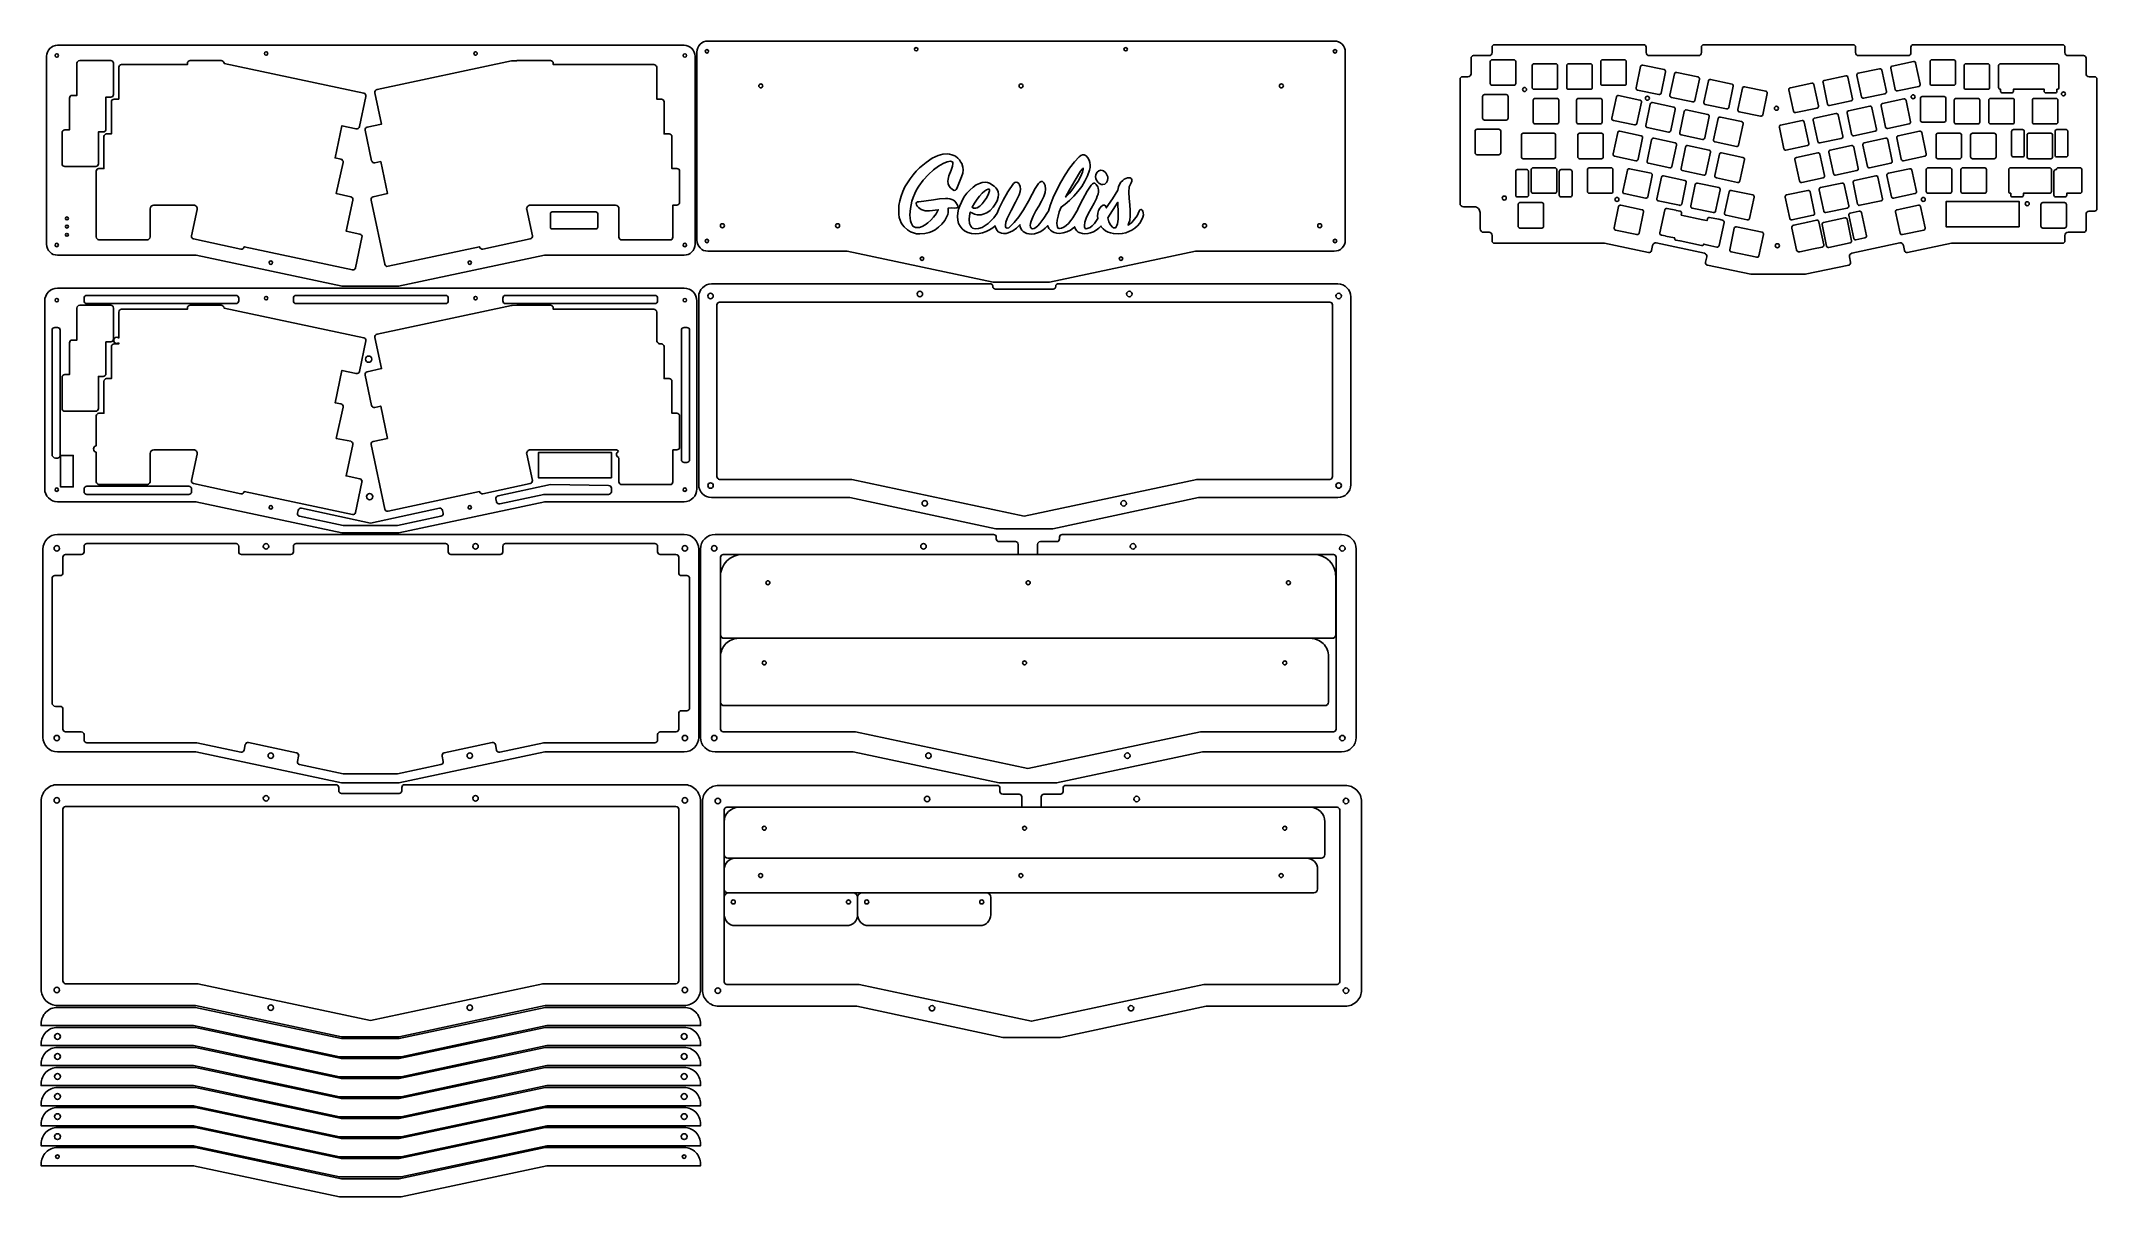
# Model space of a CAD drawing. Extents: x 63 to 1192, y 380 to 1014.
import ezdxf

# ---------------------------------------------------------------- set-up
doc = ezdxf.new("R2010")
doc.units = 0
doc.header["$MEASUREMENT"] = 0
doc.layers.get('0').update_dxf_attribs({"linetype": 'CONTINUOUS'})
doc.layers.add('LAYER_1', color=7, linetype='CONTINUOUS')

msp = doc.modelspace()

# ---------------------------------------------------------------- linework, layer by layer
at = {"color": 1, "linetype": 'Continuous'}
for p, q in [((438.1, 544.2), (438.1, 534.7)), ((440.6, 546.7), (508.9, 546.7)), ((511.4, 544.2), (511.4, 534.7)), ((511.4, 534.7), (511.4, 544.2)), ((513.9, 546.7), (582.1, 546.7)), ((584.6, 534.7), (584.6, 544.2)), ((444.1, 528.7), (505.4, 528.7)), ((517.4, 528.7), (578.6, 528.7))]:
    msp.add_line(p, q, dxfattribs=at)
for points in [[(71.8, 1012.2, 0.414214), (65.8, 1006.2), (65.8, 1001.7), (65.8, 907.4), (65.8, 902.9, 0.414214), (71.8, 896.9), (76.3, 896.9), (148, 896.9), (228.2, 879.8), (243.7, 879.8), (259.2, 879.8), (339.4, 896.9), (411.6, 896.9), (416.1, 896.9, 0.414214), (422.1, 902.9), (422.1, 907.4), (422.1, 1006.2, 0.414214), (416.1, 1012.2), (249, 1012.2), (238.3, 1012.2), (76.3, 1012.2)], [(773.3, 1014.5, -0.414214), (779.3, 1008.5), (779.3, 1004), (779.3, 909.6), (779.3, 905.1, -0.414214), (773.3, 899.1), (768.8, 899.1), (697.1, 899.1), (616.9, 882.1), (601.4, 882.1), (585.9, 882.1), (505.7, 899.1), (433.6, 899.1), (429.1, 899.1, -0.414214), (423.1, 905.1), (423.1, 909.6), (423.1, 1008.5, -0.414214), (429.1, 1014.5), (596.1, 1014.5), (606.8, 1014.5), (768.8, 1014.5)], [(1061.4, 1006.5, -0.414214), (1059.7, 1008.2), (1059.7, 1011.2, 0.414214), (1058.4, 1012.5), (976.3, 1012.5, 0.414214), (975, 1011.2), (975, 1008.2, -0.414214), (973.3, 1006.5), (946.3, 1006.5, -0.414214), (944.6, 1008.2), (944.6, 1011.2, 0.414214), (943.3, 1012.5), (861.3, 1012.5, 0.414214), (860, 1011.2), (860, 1008.2, -0.414214), (858.3, 1006.5), (849.7, 1006.5, 0.414214), (848.4, 1005.2), (848.4, 996.6, -0.414214), (846.7, 994.9), (843.7, 994.9, 0.414214), (842.4, 993.6), (842.4, 925.3, 0.414214), (844.2, 923.5), (850.2, 923.5, -0.414214), (853.4, 920.3), (853.4, 911.3, 0.414214), (855.2, 909.5), (858.3, 909.5, -0.414214), (860, 907.8), (860, 904.8, 0.414214), (861.3, 903.5), (921.8, 903.5), (946, 898.4, 0.414214), (947.6, 899.4), (948.2, 902.3, -0.414214), (950.2, 903.6), (976.6, 898, -0.414214), (977.9, 896), (977.3, 893, 0.414214), (978.3, 891.5), (1002.2, 886.4), (1032, 886.4), (1055.9, 891.5, 0.414214), (1056.9, 893), (1056.3, 896, -0.414214), (1057.6, 898), (1084, 903.6, -0.414214), (1086, 902.3), (1086.6, 899.4, 0.414214), (1088.2, 898.4), (1112.4, 903.5), (1173.4, 903.5, 0.414214), (1174.7, 904.8), (1174.7, 907.8, -0.414214), (1176.4, 909.5), (1185, 909.5, 0.414214), (1186.3, 910.8), (1186.3, 919.4, -0.414214), (1188, 921.1), (1191, 921.1, 0.414214), (1192.3, 922.4), (1192.3, 993.6, 0.414214), (1191, 994.9), (1188, 994.9, -0.414214), (1186.3, 996.6), (1186.3, 1005.2, 0.414214), (1185, 1006.5), (1176.4, 1006.5, -0.414214), (1174.7, 1008.2), (1174.7, 1011.2, 0.414214), (1173.4, 1012.5), (1091.4, 1012.5, 0.414214), (1090.1, 1011.2), (1090.1, 1008.2, -0.414214), (1088.4, 1006.5)], [(98.4, 966.1), (98.4, 983.7), (101.1, 983.7, 0.414214), (102.6, 985.2), (102.6, 1002.3, 0.414214), (101.1, 1003.8), (84, 1003.8, 0.414214), (82.5, 1002.3), (82.5, 984.7), (79.9, 984.7, 0.414214), (78.4, 983.2), (78.4, 965.7), (75.8, 965.7, 0.414214), (74.3, 964.2), (74.3, 947.1, 0.414214), (75.8, 945.6), (92.8, 945.6, 0.414214), (94.3, 947.1), (94.3, 964.6), (96.9, 964.6, 0.414214)], [(240.1, 985.9), (163.3, 1002.2), (163.3, 1002.3, 0.414214), (161.8, 1003.8), (144.7, 1003.8, 0.414214), (143.2, 1002.3), (143.2, 1001.6), (107, 1001.6, 0.414214), (105.5, 1000.1), (105.5, 982.6), (102.9, 982.6, 0.414214), (101.4, 981.1), (101.4, 963.5), (98.8, 963.5, 0.414214), (97.3, 962), (97.3, 944.5), (94.6, 944.5, 0.414214), (93.1, 943), (93.1, 906.9, 0.414214), (94.6, 905.4), (121.2, 905.4, 0.414214), (122.7, 906.9), (122.7, 922.4, -0.414214), (124.7, 924.4), (146.6, 924.4, -0.476976), (148.5, 922), (145.5, 907.6, 0.414214), (146.6, 905.8), (172.6, 900.3, 0.414214), (174.4, 901.5), (174.4, 901.5), (233.8, 888.8, 0.414214), (235.6, 890), (239.1, 906.7, 0.414214), (238, 908.5), (230.4, 910.1), (234, 927.2, 0.414214), (232.9, 929), (225, 930.7), (228.7, 947.9, 0.414214), (227.5, 949.6), (224.3, 950.3), (228.1, 968), (235.9, 966.3, 0.414214), (237.7, 967.5), (241.2, 984.1, 0.414214)], [(331.5, 905.8, 0.414214), (332.7, 907.6), (329.6, 922, -0.476976), (331.6, 924.4), (378.3, 924.4, -0.414214), (380.3, 922.4), (380.3, 906.8, 0.414214), (381.8, 905.3), (408.4, 905.3, 0.414214), (409.9, 906.8), (409.9, 924.4), (412.1, 924.4, 0.414214), (413.6, 925.9), (413.6, 943, 0.414214), (412.1, 944.5), (409.4, 944.5), (409.4, 962, 0.414214), (407.9, 963.5), (405.1, 963.5), (405.1, 981.1, 0.414214), (403.6, 982.6), (401, 982.6), (401, 1000.1, 0.414214), (399.5, 1001.6), (344.2, 1001.6), (344.2, 1002.3, 0.414214), (342.7, 1003.8), (324.2, 1003.8, 0.010008), (324.2, 1003.7), (321.6, 1003.6, 0.042377), (321.3, 1003.6), (247.4, 987.9, 0.414214), (246.2, 986.1), (249.9, 968.9), (242, 967.3, 0.414214), (240.9, 965.5), (244.4, 948.8, 0.414214), (246.2, 947.7), (249.4, 948.3), (253.1, 930.7), (245.3, 929, 0.414214), (244.1, 927.2), (251.6, 891.9, 0.414214), (253.4, 890.8), (303.7, 901.5, 0.413431), (305.5, 900.3)], [(872, 1004.2), (860, 1004.2, 0.414214), (859, 1003.2), (859, 991.2, 0.414214), (860, 990.2), (872, 990.2, 0.414214), (873, 991.2), (873, 1003.2, 0.414214)], [(895, 1002), (883, 1002, 0.414214), (882, 1001), (882, 989, 0.414214), (883, 988), (895, 988, 0.414214), (896, 989), (896, 1001, 0.414214)], [(914, 1002), (902, 1002, 0.414214), (901, 1001), (901, 989, 0.414214), (902, 988), (914, 988, 0.414214), (915, 989), (915, 1001, 0.414214)], [(932.7, 1004.2), (920.7, 1004.2, 0.414214), (919.7, 1003.2), (919.7, 991.2, 0.414214), (920.7, 990.2), (932.7, 990.2, 0.414214), (933.7, 991.2), (933.7, 1003.2, 0.414214)], [(954.5, 998.8), (942.8, 1001.3, 0.414214), (941.6, 1000.5), (939.1, 988.8, 0.414214), (939.8, 987.6), (951.6, 985.1, 0.414214), (952.8, 985.9), (955.3, 997.6, 0.414214)], [(973.1, 994.8), (961.4, 997.3, 0.414214), (960.2, 996.6), (957.7, 984.8, 0.414214), (958.5, 983.6), (970.2, 981.1, 0.414214), (971.4, 981.9), (973.9, 993.6, 0.414214)], [(1054.3, 995.4), (1042.5, 992.9, 0.414214), (1041.8, 991.7), (1044.3, 979.9, 0.414214), (1045.4, 979.2), (1057.2, 981.7, 0.414214), (1058, 982.8), (1055.5, 994.6, 0.414214)], [(1072.9, 999.3), (1061.2, 996.8, 0.414214), (1060.4, 995.6), (1062.9, 983.9, 0.414214), (1064.1, 983.1), (1075.8, 985.6, 0.414214), (1076.6, 986.8), (1074.1, 998.5, 0.414214)], [(1091.5, 1003.3), (1079.8, 1000.8, 0.414214), (1079, 999.6), (1081.5, 987.9, 0.414214), (1082.7, 987.1), (1094.4, 989.6, 0.414214), (1095.2, 990.8), (1092.7, 1002.5, 0.414214)], [(1113.6, 1004.2), (1101.6, 1004.2, 0.414214), (1100.6, 1003.2), (1100.6, 991.2, 0.414214), (1101.6, 990.2), (1113.6, 990.2, 0.414214), (1114.6, 991.2), (1114.6, 1003.2, 0.414214)], [(1132.3, 1002), (1120.3, 1002, 0.414214), (1119.3, 1001), (1119.3, 989, 0.414214), (1120.3, 988), (1132.3, 988, 0.414214), (1133.3, 989), (1133.3, 1001, 0.414214)], [(1140.4, 986), (1145.4, 986, 0.414214), (1146.4, 987), (1146.4, 988), (1163.3, 988), (1163.3, 987, 0.414214), (1164.3, 986), (1169.3, 986, 0.414214), (1170.3, 987), (1170.3, 988), (1170.4, 988, 0.414214), (1171.4, 989), (1171.4, 1001, 0.414214), (1170.4, 1002), (1139.3, 1002, 0.414214), (1138.3, 1001), (1138.3, 989, 0.414214), (1139.3, 988), (1139.4, 988), (1139.4, 987, 0.414214)], [(867.8, 985.1), (855.8, 985.1, 0.414214), (854.8, 984.1), (854.8, 972.1, 0.414214), (855.8, 971.1), (867.8, 971.1, 0.414214), (868.8, 972.1), (868.8, 984.1, 0.414214)], [(895.6, 983), (883.6, 983, 0.414214), (882.6, 982), (882.6, 970, 0.414214), (883.6, 969), (895.6, 969, 0.414214), (896.6, 970), (896.6, 982, 0.414214)], [(919.4, 983), (907.4, 983, 0.414214), (906.4, 982), (906.4, 970, 0.414214), (907.4, 969), (919.4, 969, 0.414214), (920.4, 970), (920.4, 982, 0.414214)], [(941.2, 982.1), (929.5, 984.6, 0.414214), (928.3, 983.9), (925.8, 972.1, 0.414214), (926.6, 970.9), (938.3, 968.5, 0.414214), (939.5, 969.2), (942, 981, 0.414214)], [(991.8, 990.9), (980, 993.4, 0.414214), (978.8, 992.6), (976.3, 980.9, 0.414214), (977.1, 979.7), (988.8, 977.2, 0.414214), (990, 978), (992.5, 989.7, 0.414214)], [(1010.4, 986.9), (998.7, 989.4, 0.414214), (997.5, 988.6), (995, 976.9, 0.414214), (995.7, 975.7), (1007.5, 973.2, 0.414214), (1008.7, 974), (1011.2, 985.7, 0.414214)], [(1035.6, 991.4), (1023.9, 988.9, 0.414214), (1023.1, 987.7), (1025.6, 976, 0.414214), (1026.8, 975.2), (1038.5, 977.7, 0.414214), (1039.3, 978.9), (1036.8, 990.6, 0.414214)], [(1086.2, 982.7), (1074.4, 980.2, 0.414214), (1073.7, 979), (1076.2, 967.2, 0.414214), (1077.4, 966.5), (1089.1, 969, 0.414214), (1089.9, 970.2), (1087.4, 981.9, 0.414214)], [(1108.3, 984), (1096.3, 984, 0.414214), (1095.3, 983), (1095.3, 971, 0.414214), (1096.3, 970), (1108.3, 970, 0.414214), (1109.3, 971), (1109.3, 983, 0.414214)], [(1126.9, 983), (1114.9, 983, 0.414214), (1113.9, 982), (1113.9, 970, 0.414214), (1114.9, 969), (1126.9, 969, 0.414214), (1127.9, 970), (1127.9, 982, 0.414214)], [(1145.9, 983), (1133.9, 983, 0.414214), (1132.9, 982), (1132.9, 970, 0.414214), (1133.9, 969), (1145.9, 969, 0.414214), (1146.9, 970), (1146.9, 982, 0.414214)], [(1169.8, 983), (1157.8, 983, 0.414214), (1156.8, 982), (1156.8, 970, 0.414214), (1157.8, 969), (1169.8, 969, 0.414214), (1170.8, 970), (1170.8, 982, 0.414214)], [(959.8, 978.2), (948.1, 980.7, 0.414214), (946.9, 979.9), (944.4, 968.2, 0.414214), (945.2, 967), (956.9, 964.5, 0.414214), (958.1, 965.3), (960.6, 977, 0.414214)], [(978.5, 974.2), (966.7, 976.7, 0.414214), (965.6, 975.9), (963.1, 964.2, 0.414214), (963.8, 963), (975.6, 960.5, 0.414214), (976.8, 961.3), (979.2, 973, 0.414214)], [(997.1, 970.3), (985.4, 972.8, 0.414214), (984.2, 972), (981.7, 960.3, 0.414214), (982.5, 959.1), (994.2, 956.6, 0.414214), (995.4, 957.3), (997.9, 969.1, 0.414214)], [(1048.9, 974.7), (1037.2, 972.2, 0.414214), (1036.4, 971.1), (1038.9, 959.3, 0.414214), (1040.1, 958.6), (1051.8, 961, 0.414214), (1052.6, 962.2), (1050.1, 974, 0.414214)], [(1067.5, 978.7), (1055.8, 976.2, 0.414214), (1055, 975), (1057.5, 963.3, 0.414214), (1058.7, 962.5), (1070.5, 965, 0.414214), (1071.2, 966.2), (1068.7, 977.9, 0.414214)], [(863.7, 966.1), (851.7, 966.1, 0.414214), (850.7, 965.1), (850.7, 953.1, 0.414214), (851.7, 952.1), (863.7, 952.1, 0.414214), (864.7, 953.1), (864.7, 965.1, 0.414214)], [(920.1, 963.9), (908.1, 963.9, 0.414214), (907.1, 962.9), (907.1, 950.9, 0.414214), (908.1, 949.9), (920.1, 949.9, 0.414214), (921.1, 950.9), (921.1, 962.9, 0.414214)], [(941.9, 962.5), (930.2, 965, 0.414214), (929, 964.2), (926.5, 952.5, 0.414214), (927.3, 951.3), (939, 948.8, 0.414214), (940.2, 949.6), (942.7, 961.3, 0.414214)], [(960.5, 958.6), (948.8, 961.1, 0.414214), (947.6, 960.3), (945.1, 948.5, 0.414214), (945.9, 947.4), (957.6, 944.9, 0.414214), (958.8, 945.6), (961.3, 957.4, 0.414214)], [(1030.3, 970.8), (1018.5, 968.3, 0.414214), (1017.8, 967.1), (1020.3, 955.4, 0.414214), (1021.4, 954.6), (1033.2, 957.1, 0.414214), (1034, 958.3), (1031.5, 970, 0.414214)], [(1076.2, 961.1), (1064.4, 958.6, 0.414214), (1063.7, 957.4), (1066.2, 945.6, 0.414214), (1067.3, 944.9), (1079.1, 947.4, 0.414214), (1079.8, 948.5), (1077.4, 960.3, 0.414214)], [(1094.8, 965), (1083.1, 962.5, 0.414214), (1082.3, 961.3), (1084.8, 949.6, 0.414214), (1086, 948.8), (1097.7, 951.3, 0.414214), (1098.5, 952.5), (1096, 964.2, 0.414214)], [(1116.9, 963.9), (1104.9, 963.9, 0.414214), (1103.9, 962.9), (1103.9, 950.9, 0.414214), (1104.9, 949.9), (1116.9, 949.9, 0.414214), (1117.9, 950.9), (1117.9, 962.9, 0.414214)], [(1135.9, 963.9), (1123.9, 963.9, 0.414214), (1122.9, 962.9), (1122.9, 950.9, 0.414214), (1123.9, 949.9), (1135.9, 949.9, 0.414214), (1136.9, 950.9), (1136.9, 962.9, 0.414214)], [(1151.4, 965.9), (1146.4, 965.9, 0.414214), (1145.4, 964.9), (1145.4, 951.9, 0.414214), (1146.4, 950.9), (1151.4, 950.9, 0.414214), (1152.4, 951.9), (1152.4, 964.9, 0.414214)], [(1166.9, 963.9), (1154.9, 963.9, 0.414214), (1153.9, 962.9), (1153.9, 950.9, 0.414214), (1154.9, 949.9), (1166.9, 949.9, 0.414214), (1167.9, 950.9), (1167.9, 962.9, 0.414214)], [(1175.3, 965.9), (1170.3, 965.9, 0.414214), (1169.3, 964.9), (1169.3, 951.9, 0.414214), (1170.3, 950.9), (1175.3, 950.9, 0.414214), (1176.3, 951.9), (1176.3, 964.9, 0.414214)], [(979.2, 954.6), (967.4, 957.1, 0.414214), (966.3, 956.3), (963.8, 944.6, 0.414214), (964.5, 943.4), (976.3, 940.9, 0.414214), (977.5, 941.7), (979.9, 953.4, 0.414214)], [(997.8, 950.6), (986.1, 953.1, 0.414214), (984.9, 952.4), (982.4, 940.6, 0.414214), (983.2, 939.4), (994.9, 936.9, 0.414214), (996.1, 937.7), (998.6, 949.4, 0.414214)], [(1038.9, 953.1), (1027.2, 950.6, 0.414214), (1026.4, 949.4), (1028.9, 937.7, 0.414214), (1030.1, 936.9), (1041.8, 939.4, 0.414214), (1042.6, 940.6), (1040.1, 952.4, 0.414214)], [(1057.5, 957.1), (1045.8, 954.6, 0.414214), (1045, 953.4), (1047.5, 941.7, 0.414214), (1048.7, 940.9), (1060.4, 943.4, 0.414214), (1061.2, 944.6), (1058.7, 956.3, 0.414214)], [(874, 928.9), (879, 928.9, 0.414214), (880, 929.9), (880, 942.9, 0.414214), (879, 943.9), (874, 943.9, 0.414214), (873, 942.9), (873, 929.9, 0.414214)], [(894.5, 944.9), (882.5, 944.9, 0.414214), (881.5, 943.9), (881.5, 931.9, 0.414214), (882.5, 930.9), (894.5, 930.9, 0.414214), (895.5, 931.9), (895.5, 943.9, 0.414214)], [(897.9, 928.9), (902.9, 928.9, 0.414214), (903.9, 929.9), (903.9, 942.9, 0.414214), (902.9, 943.9), (897.9, 943.9, 0.414214), (896.9, 942.9), (896.9, 929.9, 0.414214)], [(925.4, 944.9), (913.4, 944.9, 0.414214), (912.4, 943.9), (912.4, 931.9, 0.414214), (913.4, 930.9), (925.4, 930.9, 0.414214), (926.4, 931.9), (926.4, 943.9, 0.414214)], [(947.3, 941.9), (935.5, 944.4, 0.414214), (934.3, 943.6), (931.8, 931.9, 0.414214), (932.6, 930.7), (944.3, 928.2, 0.414214), (945.5, 929), (948, 940.7, 0.414214)], [(965.9, 937.9), (954.2, 940.4, 0.414214), (953, 939.7), (950.5, 927.9, 0.414214), (951.2, 926.7), (963, 924.3, 0.414214), (964.2, 925), (966.7, 936.8, 0.414214)], [(1070.8, 940.4), (1059.1, 937.9, 0.414214), (1058.3, 936.8), (1060.8, 925, 0.414214), (1062, 924.3), (1073.7, 926.7, 0.414214), (1074.5, 927.9), (1072, 939.7, 0.414214)], [(1089.4, 944.4), (1077.7, 941.9, 0.414214), (1076.9, 940.7), (1079.4, 929, 0.414214), (1080.6, 928.2), (1092.3, 930.7, 0.414214), (1093.1, 931.9), (1090.6, 943.6, 0.414214)], [(1111.5, 944.9), (1099.5, 944.9, 0.414214), (1098.5, 943.9), (1098.5, 931.9, 0.414214), (1099.5, 930.9), (1111.5, 930.9, 0.414214), (1112.5, 931.9), (1112.5, 943.9, 0.414214)], [(1130.6, 944.9), (1118.6, 944.9, 0.414214), (1117.6, 943.9), (1117.6, 931.9, 0.414214), (1118.6, 930.9), (1130.6, 930.9, 0.414214), (1131.6, 931.9), (1131.6, 943.9, 0.414214)], [(1143.8, 943.9), (1143.8, 931.9, 0.414214), (1144.8, 930.9), (1144.9, 930.9), (1144.9, 929.9, 0.414214), (1145.9, 928.9), (1150.9, 928.9, 0.414214), (1151.9, 929.9), (1151.9, 930.9), (1166.3, 930.9, 0.414214), (1167.3, 931.9), (1167.3, 943.9, 0.414214), (1166.3, 944.9), (1144.8, 944.9, 0.414214)], [(1169.7, 943.9, 0.414214), (1168.7, 942.9), (1168.7, 929.9, 0.414214), (1169.7, 928.9), (1174.7, 928.9, 0.414214), (1175.7, 929.9), (1175.7, 930.9), (1183, 930.9, 0.414214), (1184, 931.9), (1184, 943.9, 0.414214), (1183, 944.9), (1171, 944.9, 0.414214), (1170, 943.9)], [(984.5, 934), (972.8, 936.5, 0.414214), (971.6, 935.7), (969.1, 924, 0.414214), (969.9, 922.8), (981.6, 920.3, 0.414214), (982.8, 921.1), (985.3, 932.8, 0.414214)], [(1003.2, 930), (991.4, 932.5, 0.414214), (990.2, 931.7), (987.7, 920, 0.414214), (988.5, 918.8), (1000.2, 916.3, 0.414214), (1001.4, 917.1), (1003.9, 928.8, 0.414214)], [(1033.5, 932.5), (1021.8, 930, 0.414214), (1021, 928.8), (1023.5, 917.1, 0.414214), (1024.7, 916.3), (1036.4, 918.8, 0.414214), (1037.2, 920), (1034.7, 931.7, 0.414214)], [(1052.2, 936.5), (1040.4, 934, 0.414214), (1039.7, 932.8), (1042.2, 921.1, 0.414214), (1043.3, 920.3), (1055.1, 922.8, 0.414214), (1055.9, 924), (1053.4, 935.7, 0.414214)], [(887.3, 925.8), (875.3, 925.8, 0.414214), (874.3, 924.8), (874.3, 912.8, 0.414214), (875.3, 911.8), (887.3, 911.8, 0.414214), (888.3, 912.8), (888.3, 924.8, 0.414214)], [(942.4, 921.9), (930.7, 924.4, 0.414214), (929.5, 923.6), (927, 911.9, 0.414214), (927.8, 910.7), (939.5, 908.2, 0.414214), (940.7, 909), (943.2, 920.7, 0.414214)], [(955.3, 907.4), (960.2, 906.4, 0.023636), (960.3, 906.4, 0.41417), (961, 905.2), (963.2, 904.7, 0.024024), (963.3, 904.7), (975.1, 902.2, 0.414214), (976.3, 903), (976.3, 903, 0.024893), (976.4, 903), (978.5, 902.5, 0.029842), (978.6, 902.5), (983.5, 901.4, 0.414214), (984.7, 902.2), (987.4, 914.9, 0.414214), (986.6, 916.1), (984.5, 916.6, 0.029842), (984.4, 916.6), (979.5, 917.6, 0.414214), (978.3, 916.9), (978.1, 915.9, 0.024893), (978, 915.9), (975.8, 916.4, 0.024024), (975.7, 916.4), (963.9, 918.9, 0.023636), (963.9, 918.9), (964.1, 919.9, 0.414214), (963.3, 921.1), (961.1, 921.5, 0.029842), (961, 921.6), (956.1, 922.6, 0.414214), (954.9, 921.8), (952.2, 909.1, 0.414214), (953, 907.9), (955.2, 907.5, 0.029842)], [(1036.5, 900.4), (1041.4, 901.4, 0.414214), (1042.2, 902.6), (1039.5, 915.3, 0.414214), (1038.3, 916.1), (1033.4, 915.1), (1025.8, 913.4, 0.414214), (1024.7, 911.7), (1027.2, 899.9, 0.414214), (1029, 898.8)], [(1053.8, 917.4), (1042.1, 914.9, 0.414214), (1041.3, 913.7), (1043.8, 901.9, 0.414214), (1045, 901.2), (1056.7, 903.7, 0.414214), (1057.5, 904.8), (1055, 916.6, 0.414214)], [(1061.7, 921.1), (1056.8, 920, 0.414214), (1056, 918.8), (1058.7, 906.1, 0.414214), (1059.9, 905.4), (1064.8, 906.4, 0.414214), (1065.6, 907.6), (1062.9, 920.3, 0.414214)], [(1094.2, 924.4), (1082.5, 921.9, 0.414214), (1081.7, 920.7), (1084.2, 909, 0.414214), (1085.4, 908.2), (1097.2, 910.7, 0.414214), (1097.9, 911.9), (1095.4, 923.6, 0.414214)], [(1174.5, 925.8), (1162.5, 925.8, 0.414214), (1161.5, 924.8), (1161.5, 912.8, 0.414214), (1162.5, 911.8), (1174.5, 911.8, 0.414214), (1175.5, 912.8), (1175.5, 924.8, 0.414214)], [(1008.3, 909.5), (994.2, 912.4, 0.414214), (993, 911.7), (990.6, 899.9, 0.414214), (991.3, 898.8), (1005.4, 895.8, 0.414214), (1006.6, 896.5), (1009.1, 908.3, 0.414214)], [(435.6, 881.1), (584.6, 881.1, -0.414214), (585.6, 880.1), (585.6, 879.8, 0.414214), (587.1, 878.3), (618.8, 878.3, 0.414214), (620.3, 879.8), (620.3, 880.1, -0.414214), (621.3, 881.1), (775.3, 881.1, -0.414214), (782.3, 874.1), (782.3, 775.3), (782.3, 770.8, -0.414214), (775.3, 763.8), (770.8, 763.8), (698.7, 763.8), (618.6, 746.7), (602.9, 746.7), (587.3, 746.7), (507.1, 763.8), (435.6, 763.8), (431.1, 763.8, -0.414214), (424.1, 770.8), (424.1, 775.3), (424.1, 869.6), (424.1, 874.1, -0.414214), (431.1, 881.1)], [(71.8, 878.8, 0.414214), (64.8, 871.8), (64.8, 867.3), (64.8, 773), (64.8, 768.5, 0.414214), (71.8, 761.5), (76.3, 761.5), (147.9, 761.5), (228.1, 744.5), (243.7, 744.5), (259.3, 744.5), (339.5, 761.5), (411.6, 761.5), (416.1, 761.5, 0.414214), (423.1, 768.5), (423.1, 773), (423.1, 871.8, 0.414214), (416.1, 878.8), (249, 878.8), (238.3, 878.8), (76.3, 878.8)], [(171.4, 871.8, -0.414214), (169.9, 870.3), (87.9, 870.3, -0.414214), (86.4, 871.8), (86.4, 873.3, -0.414214), (87.9, 874.8), (169.9, 874.8, -0.414214), (171.4, 873.3)], [(286.5, 871.8, -0.414214), (285, 870.3), (202.9, 870.3, -0.414214), (201.4, 871.8), (201.4, 873.3, -0.414214), (202.9, 874.8), (285, 874.8, -0.414214), (286.5, 873.3)], [(401.5, 873.3, 0.414214), (400, 874.8), (318, 874.8, 0.414214), (316.5, 873.3), (316.5, 871.8, 0.414214), (318, 870.3), (400, 870.3, 0.414214), (401.5, 871.8)], [(608.3, 871.1), (770.8, 871.1, -0.414214), (772.3, 869.6), (772.3, 775.3, -0.414214), (770.8, 773.8), (697.7, 773.8), (602.9, 753.6), (508.2, 773.8), (435.6, 773.8, -0.414214), (434.1, 775.3), (434.1, 869.6, -0.414214), (435.6, 871.1), (597.6, 871.1)], [(98.4, 831.8), (98.4, 849.3), (101.1, 849.3, 0.414214), (102.6, 850.8), (102.6, 867.9, 0.414214), (101.1, 869.4), (84, 869.4, 0.414214), (82.5, 867.9), (82.5, 850.3), (79.9, 850.3, 0.414214), (78.4, 848.8), (78.4, 831.3), (75.8, 831.3, 0.414214), (74.3, 829.8), (74.3, 812.7, 0.414214), (75.8, 811.2), (92.8, 811.2, 0.414214), (94.3, 812.7), (94.3, 830.3), (96.9, 830.3, 0.414214)], [(70.3, 857.2, 0.414214), (68.8, 855.7), (68.8, 787.5, 0.414214), (70.8, 785.5), (71.8, 785.5, 0.414214), (73.3, 787), (73.3, 855.7, 0.414214), (71.8, 857.2)], [(417.6, 783.1, 0.414214), (419.1, 784.6), (419.1, 855.7, 0.414214), (417.6, 857.2), (416.1, 857.2, 0.414214), (414.6, 855.7), (414.6, 784.6, 0.414214), (416.1, 783.1)], [(203.7, 755.3), (204, 756.7, -0.414214), (205.8, 757.9), (243.7, 749.8), (281.6, 757.9, -0.414214), (283.4, 756.7), (283.7, 755.3, -0.414214), (282.5, 753.5), (258.6, 748.4), (228.8, 748.4), (204.8, 753.5, -0.414214)], [(71.8, 743.5, 0.414214), (63.8, 735.5), (63.8, 731), (63.8, 636.6), (63.8, 632.1, 0.414214), (71.8, 624.1), (76.3, 624.1), (147.8, 624.1), (227.9, 607.1), (243.7, 607.1), (259.4, 607.1), (339.6, 624.1), (411.6, 624.1), (416.1, 624.1, 0.414214), (424.1, 632.1), (424.1, 735.5, 0.414214), (416.1, 743.5), (249, 743.5), (238.3, 743.5), (76.3, 743.5)], [(76.3, 635.1), (81.8, 635.1), (84.9, 635.1, -0.414214), (86.4, 633.6), (86.4, 630.6, 0.414214), (87.9, 629.1), (148.3, 629.1), (172.6, 624, 0.414214), (174.3, 625.1), (175, 628.1, -0.414214), (176.7, 629.2), (203.2, 623.6, -0.414214), (204.3, 621.8), (203.7, 618.9, 0.414214), (204.8, 617.1), (228.8, 612), (258.6, 612), (282.5, 617.1, 0.414214), (283.7, 618.9), (283.1, 621.8, -0.414214), (284.2, 623.6), (310.6, 629.2, -0.414214), (312.4, 628.1), (313, 625.1, 0.414214), (314.8, 624), (339, 629.1), (400, 629.1, 0.414214), (401.5, 630.6), (401.5, 633.6, -0.414214), (403, 635.1), (411.6, 635.1, 0.414214), (413.1, 636.6), (413.1, 645.2, -0.414214), (414.6, 646.7), (417.6, 646.7, 0.414214), (419.1, 648.2), (419.1, 719.4, 0.414214), (417.6, 720.9), (414.6, 720.9, -0.414214), (413.1, 722.4), (413.1, 731, 0.414214), (411.6, 732.5), (403, 732.5, -0.414214), (401.5, 734), (401.5, 737, 0.414214), (400, 738.5), (318, 738.5, 0.414214), (316.5, 737), (316.5, 734, -0.414214), (315, 732.5), (288, 732.5, -0.414214), (286.5, 734), (286.5, 737, 0.414214), (285, 738.5), (202.9, 738.5, 0.414214), (201.4, 737), (201.4, 734, -0.414214), (199.9, 732.5), (172.9, 732.5, -0.414214), (171.4, 734), (171.4, 737, 0.414214), (169.9, 738.5), (87.9, 738.5, 0.414214), (86.4, 737), (86.4, 734, -0.414214), (84.9, 732.5), (76.3, 732.5, 0.414214), (74.8, 731), (74.8, 722.4, -0.414214), (73.3, 720.9), (70.3, 720.9, 0.414214), (68.8, 719.4), (68.8, 651.1, 0.414214), (70.8, 649.1), (73.3, 649.1, -0.414214), (74.8, 647.6), (74.8, 646.7), (74.8, 636.6, 0.414214)], [(436.1, 688.5), (436.1, 701.5), (436.1, 720.5, -0.414214), (448.1, 732.5), (762.1, 732.5, -0.414214), (774.1, 720.5), (774.1, 701.5), (774.1, 688.5, -0.414214), (772.1, 686.5), (623.7, 686.5), (438.1, 686.5, -0.414214)], [(436.1, 651.5), (436.1, 659.5), (436.1, 676.5, -0.414214), (446.1, 686.5), (760.1, 686.5, -0.414214), (770.1, 676.5), (770.1, 659.5), (770.1, 651.5, -0.414214), (768.1, 649.5), (621.7, 649.5), (438.1, 649.5, -0.414214)], [(261, 604.6), (261, 602.8, -0.414214), (259.5, 601.3), (227.8, 601.3, -0.414214), (226.3, 602.8), (226.3, 604.6, 0.414214), (224.8, 606.1), (76.3, 606.1), (71.8, 606.1, 0.414214), (62.8, 597.1), (62.8, 592.6), (62.8, 498.3), (62.8, 493.8, 0.414214), (71.8, 484.8), (76.3, 484.8), (147.7, 484.8), (227.8, 467.7), (243.7, 467.7), (259.5, 467.7), (339.7, 484.8), (411.6, 484.8), (416.1, 484.8, 0.414214), (425.1, 493.8), (425.1, 498.3), (425.1, 597.1, 0.414214), (416.1, 606.1), (262.5, 606.1, 0.414214)], [(249, 594.1), (411.6, 594.1, -0.414214), (413.1, 592.6), (413.1, 498.3, -0.414214), (411.6, 496.8), (338.4, 496.8), (243.7, 476.6), (149, 496.8), (76.3, 496.8, -0.414214), (74.8, 498.3), (74.8, 592.6, -0.414214), (76.3, 594.1), (238.3, 594.1)], [(438.1, 567.7), (438.1, 570.7), (438.1, 585.7, -0.414214), (446.1, 593.7), (760.1, 593.7, -0.414214), (768.1, 585.7), (768.1, 570.7), (768.1, 567.7, -0.414214), (766.1, 565.7), (621.7, 565.7), (440.1, 565.7, -0.414214)], [(438.1, 548.7), (438.1, 559.7, -0.414214), (444.1, 565.7), (758.1, 565.7, -0.414214), (764.1, 559.7), (764.1, 548.7, -0.414214), (762.1, 546.7), (440.1, 546.7, -0.414214)]]:
    msp.add_lwpolyline(points, format="xyb", close=True, dxfattribs=at)
for points in [[(889.1, 963.9), (877.1, 963.9, 0.414214), (876.1, 962.9), (876.1, 950.9, 0.414214), (877.1, 949.9), (889.1, 949.9)], [(881.9, 949.9), (893.9, 949.9, 0.414214), (894.9, 950.9), (894.9, 962.9, 0.414214), (893.9, 963.9), (881.9, 963.9)], [(93.1, 788.8), (93.1, 772.5, 0.414214), (94.6, 771), (121.2, 771, 0.414214), (122.7, 772.5), (122.7, 788, -0.414214), (124.7, 790), (146.6, 790, -0.476976), (148.5, 787.6), (145.5, 773.2, 0.414214), (146.6, 771.5), (172.6, 765.9, 0.414214), (174.4, 767.1), (174.4, 767.1), (233.8, 754.5, 0.414214), (235.6, 755.6), (239.1, 772.3, 0.414214), (238, 774.1), (230.4, 775.7), (234, 792.9, 0.414214), (232.9, 794.7), (225, 796.3), (228.7, 813.5, 0.414214), (227.5, 815.3), (224.3, 815.9), (228.1, 833.6), (235.9, 831.9, 0.414214), (237.7, 833.1), (241.2, 849.8, 0.414214), (240.1, 851.5), (163.3, 867.9), (163.3, 867.9, 0.414214), (161.8, 869.4), (144.7, 869.4, 0.414214), (143.2, 867.9), (143.2, 867.2), (107, 867.2, 0.414214), (105.5, 865.7), (105.5, 851.3)], [(401, 849.3), (401, 865.7, 0.414214), (399.5, 867.2), (344.2, 867.2), (344.2, 867.9, 0.414214), (342.7, 869.4), (324.2, 869.4, 0.010008), (324.2, 869.4), (321.6, 869.3, 0.042377), (321.3, 869.2), (247.4, 853.5, 0.414214), (246.2, 851.7), (249.9, 834.6), (242, 832.9, 0.414214), (240.9, 831.1), (244.4, 814.4, 0.414214), (246.2, 813.3), (249.4, 814), (253.1, 796.3), (245.3, 794.6, 0.414214), (244.1, 792.9), (251.6, 757.5, 0.414214), (253.4, 756.4), (303.7, 767.1, 0.413431), (305.5, 765.9), (331.5, 771.5, 0.414214), (332.7, 773.2), (329.6, 787.6, -0.476976), (331.6, 790), (378.3, 790, -0.277365), (380.1, 789, -0.277365)], [(105.5, 848.8), (105.5, 848.2), (102.9, 848.2, 0.414214), (101.4, 846.7), (101.4, 829.1), (98.8, 829.1, 0.414214), (97.3, 827.6), (97.3, 810.1), (94.6, 810.1, 0.414214), (93.1, 808.6), (93.1, 792.2)], [(380.3, 785.7), (380.3, 772.4, 0.414214), (381.8, 770.9), (408.4, 770.9, 0.414214), (409.9, 772.4), (409.9, 790), (412.1, 790, 0.414214), (413.6, 791.5), (413.6, 808.6, 0.414214), (412.1, 810.1), (409.4, 810.1), (409.4, 827.6, 0.414214), (407.9, 829.1), (405.1, 829.1), (405.1, 846.7, 0.414214), (403.6, 848.2), (402.1, 848.2)], [(145.5, 768.5, 0.414214), (144, 770), (87.9, 770, 0.414214), (86.4, 768.5), (86.4, 767, 0.414214), (87.9, 765.5), (144, 765.5, 0.414214), (145.5, 767), (145.5, 768.5)], [(376.1, 768.9, 0.410067), (374.6, 770.4), (342.6, 770.9), (313.9, 764.8, 0.414214), (312.7, 763), (313, 761.5, 0.414214), (314.8, 760.4), (339, 765.5), (374.6, 765.5, 0.414214), (376.1, 767), (376.1, 768.9)], [(599.6, 732.5), (599.6, 738.1, 0.414214), (598.1, 739.6), (589.1, 739.6, -0.414214), (587.6, 741.1), (587.6, 742, 0.414214), (586.1, 743.5), (437.6, 743.5), (433.1, 743.5, 0.414214), (425.1, 735.5), (425.1, 731), (425.1, 636.6), (425.1, 632.1, 0.414214), (433.1, 624.1), (437.6, 624.1), (509, 624.1), (589.2, 607.1), (604.9, 607.1), (620.7, 607.1), (700.8, 624.1), (772.8, 624.1), (777.3, 624.1, 0.414214), (785.3, 632.1), (785.3, 636.6), (785.3, 735.5, 0.414214), (777.3, 743.5), (623.8, 743.5, 0.414214), (622.3, 742), (622.3, 741.1, -0.414214), (620.8, 739.6), (611.8, 739.6, 0.414214), (610.3, 738.1), (610.3, 732.5)], [(610.3, 732.5), (772.8, 732.5, -0.414214), (774.3, 731), (774.3, 636.6, -0.414214), (772.8, 635.1), (699.7, 635.1), (604.9, 615), (510.2, 635.1), (437.6, 635.1, -0.414214), (436.1, 636.6), (436.1, 731, -0.414214), (437.6, 732.5), (599.6, 732.5)], [(601.6, 593.7), (601.6, 599.4, 0.414214), (600.1, 600.9), (591.1, 600.9, -0.414214), (589.6, 602.4), (589.6, 604.2, 0.414214), (588.1, 605.7), (439.6, 605.7), (435.1, 605.7, 0.414214), (426.1, 596.7), (426.1, 592.2), (426.1, 497.9), (426.1, 493.4, 0.414214), (435.1, 484.4), (439.6, 484.4), (510.9, 484.4), (591.1, 467.3), (606.9, 467.3), (622.8, 467.3), (702.9, 484.4), (774.8, 484.4), (779.3, 484.4, 0.414214), (788.3, 493.4), (788.3, 497.9), (788.3, 596.7, 0.414214), (779.3, 605.7), (625.8, 605.7, 0.414214), (624.3, 604.2), (624.3, 602.4, -0.414214), (622.8, 600.9), (613.8, 600.9, 0.414214), (612.3, 599.4), (612.3, 593.7)], [(612.3, 593.7), (774.8, 593.7, -0.414214), (776.3, 592.2), (776.3, 497.9, -0.414214), (774.8, 496.4), (701.7, 496.4), (606.9, 476.2), (512.2, 496.4), (439.6, 496.4, -0.414214), (438.1, 497.9), (438.1, 592.2, -0.414214), (439.6, 593.7), (601.6, 593.7)], [(72.8, 483.8), (71.8, 483.8, 0.414214), (62.8, 474.8), (62.8, 473.8), (71.8, 473.8), (76.3, 473.8), (146.6, 473.8), (226.8, 456.7), (243.7, 456.7), (260.6, 456.7), (340.7, 473.8), (411.6, 473.8), (416.1, 473.8), (425.1, 473.8), (425.1, 474.8, 0.414214), (416.1, 483.8)], [(72.8, 472.8), (71.8, 472.8, 0.414214), (62.8, 463.8), (62.8, 462.8), (71.8, 462.8), (76.3, 462.8), (146.6, 462.8), (226.8, 445.7), (243.7, 445.7), (260.6, 445.7), (340.7, 462.8), (411.6, 462.8), (416.1, 462.8), (425.1, 462.8), (425.1, 463.8, 0.414214), (416.1, 472.8)], [(72.8, 461.8), (71.8, 461.8, 0.414214), (62.8, 452.8), (62.8, 451.8), (71.8, 451.8), (76.3, 451.8), (146.6, 451.8), (226.8, 434.7), (243.7, 434.7), (260.6, 434.7), (340.7, 451.8), (411.6, 451.8), (416.1, 451.8), (425.1, 451.8), (425.1, 452.8, 0.414214), (416.1, 461.8)], [(72.8, 450.8), (71.8, 450.8, 0.414214), (62.8, 441.8), (62.8, 440.8), (71.8, 440.8), (76.3, 440.8), (146.6, 440.8), (226.8, 423.7), (243.7, 423.7), (260.6, 423.7), (340.7, 440.8), (411.6, 440.8), (416.1, 440.8), (425.1, 440.8), (425.1, 441.8, 0.414214), (416.1, 450.8)], [(72.8, 439.8), (71.8, 439.8, 0.414214), (62.8, 430.8), (62.8, 429.8), (71.8, 429.8), (76.3, 429.8), (146.6, 429.8), (226.8, 412.7), (243.7, 412.7), (260.6, 412.7), (340.7, 429.8), (411.6, 429.8), (416.1, 429.8), (425.1, 429.8), (425.1, 430.8, 0.414214), (416.1, 439.8)], [(72.8, 428.8), (71.8, 428.8, 0.414214), (62.8, 419.8), (62.8, 418.8), (71.8, 418.8), (76.3, 418.8), (146.6, 418.8), (226.8, 401.7), (243.7, 401.7), (260.6, 401.7), (340.7, 418.8), (411.6, 418.8), (416.1, 418.8), (425.1, 418.8), (425.1, 419.8, 0.414214), (416.1, 428.8)], [(72.8, 417.8), (71.8, 417.8, 0.414214), (62.8, 408.8), (62.8, 407.8), (71.8, 407.8), (76.3, 407.8), (146.6, 407.8), (226.8, 390.7), (243.7, 390.7), (260.6, 390.7), (340.7, 407.8), (411.6, 407.8), (416.1, 407.8), (425.1, 407.8), (425.1, 408.8, 0.414214), (416.1, 417.8)], [(72.8, 406.8), (71.8, 406.8, 0.414214), (62.8, 397.8), (62.8, 396.8), (71.8, 396.8), (76.3, 396.8), (146.6, 396.8), (226.8, 379.7), (243.7, 379.7), (260.6, 379.7), (340.7, 396.8), (411.6, 396.8), (416.1, 396.8), (425.1, 396.8), (425.1, 397.8, 0.414214), (416.1, 406.8)]]:
    msp.add_lwpolyline(points, format="xyb", dxfattribs=at)
for points in [[(1149.5, 912.4), (1109.5, 912.4), (1109.5, 926.4), (1149.5, 926.4)], [(80.5, 771.6), (80.5, 786.9), (77, 786.9), (73.5, 786.9), (73.5, 771.6), (73.5, 769.6), (77, 769.6), (80.5, 769.6)], [(376.1, 774.6), (336.1, 774.6), (336.1, 788.6), (376.1, 788.6)]]:
    msp.add_lwpolyline(points, close=True, dxfattribs=at)
at = {"color": 1}
msp.add_lwpolyline([(367.6, 911.3, 0.414214), (368.6, 912.3), (368.6, 919.7, 0.414214), (367.6, 920.7), (343.6, 920.7, 0.414214), (342.6, 919.7), (342.6, 912.3, 0.414214), (343.6, 911.3)], format="xyb", close=True, dxfattribs=at)
at = {"color": 1, "linetype": 'Continuous'}
for points in [[(71.8, 483.8), (76.3, 483.8), (147.7, 483.8), (227.8, 466.7), (243.7, 466.7), (259.5, 466.7), (339.7, 483.8), (411.6, 483.8), (416.1, 483.8), (413.8, 483.8)], [(71.8, 472.8), (76.3, 472.8), (147.7, 472.8), (227.8, 455.7), (243.7, 455.7), (259.5, 455.7), (339.7, 472.8), (411.6, 472.8), (416.1, 472.8), (413.8, 472.8)], [(71.8, 461.8), (76.3, 461.8), (147.7, 461.8), (227.8, 444.7), (243.7, 444.7), (259.5, 444.7), (339.7, 461.8), (411.6, 461.8), (416.1, 461.8), (413.8, 461.8)], [(71.8, 450.8), (76.3, 450.8), (147.7, 450.8), (227.8, 433.7), (243.7, 433.7), (259.5, 433.7), (339.7, 450.8), (411.6, 450.8), (416.1, 450.8), (413.8, 450.8)], [(71.8, 439.8), (76.3, 439.8), (147.7, 439.8), (227.8, 422.7), (243.7, 422.7), (259.5, 422.7), (339.7, 439.8), (411.6, 439.8), (416.1, 439.8), (413.8, 439.8)], [(71.8, 428.8), (76.3, 428.8), (147.7, 428.8), (227.8, 411.7), (243.7, 411.7), (259.5, 411.7), (339.7, 428.8), (411.6, 428.8), (416.1, 428.8), (413.8, 428.8)], [(71.8, 417.8), (76.3, 417.8), (147.7, 417.8), (227.8, 400.7), (243.7, 400.7), (259.5, 400.7), (339.7, 417.8), (411.6, 417.8), (416.1, 417.8), (413.8, 417.8)], [(71.8, 406.8), (76.3, 406.8), (147.7, 406.8), (227.8, 389.7), (243.7, 389.7), (259.5, 389.7), (339.7, 406.8), (411.6, 406.8), (416.1, 406.8), (413.8, 406.8)]]:
    msp.add_lwpolyline(points, dxfattribs=at)
for centre, radius in [((71.4, 1006.6), 0.95), ((186.4, 1007.7), 0.95), ((301.5, 1007.7), 0.95), ((416.5, 1006.6), 0.95), ((428.6, 1008.9), 0.95), ((543.6, 1010), 0.95), ((658.7, 1010), 0.95), ((773.7, 1008.9), 0.95), ((458.2, 989.9), 1.1), ((601.2, 989.9), 1.1), ((744.2, 989.9), 1.1), ((877.8, 987.9), 1.1), ((945.3, 983.1), 1.1), ((1091.3, 983.9), 1.1), ((1173.9, 985.5), 1.1), ((1016.2, 977.6), 1.1), ((866.7, 928.3), 1.1), ((928.6, 927.5), 1.1), ((1096.9, 927.5), 1.1), ((1154, 925.2), 1.1), ((77, 917.1), 0.8), ((77, 912.6), 0.8), ((77, 908.1), 0.8), ((428.6, 904.7), 0.95), ((437.1, 913.1), 1.1), ((500.4, 913.1), 1.1), ((702, 913.1), 1.1), ((765.3, 913.1), 1.1), ((773.7, 904.7), 0.95), ((71.4, 902.5), 0.95), ((189, 892.8), 0.95), ((298.3, 892.8), 0.95), ((416.5, 902.5), 0.95), ((546.8, 895), 0.95), ((656.1, 895), 0.95), ((1016.7, 902.1), 1.1), ((71.4, 872.2), 0.95), ((186.4, 873.3), 0.95), ((301.5, 873.3), 0.95), ((416.5, 872.2), 0.95), ((430.6, 874.5), 1.5), ((545.6, 875.6), 1.5), ((660.7, 875.6), 1.5), ((775.7, 874.5), 1.5), ((242.8, 839.8), 1.7), ((71.4, 768.1), 0.95), ((416.5, 768.1), 0.95), ((430.6, 770.4), 1.5), ((775.7, 770.4), 1.5), ((189, 758.4), 0.95), ((243.3, 764.3), 1.7), ((298.3, 758.4), 0.95), ((548.3, 760.6), 1.5), ((657.6, 760.6), 1.5), ((71.4, 735.9), 1.5), ((186.4, 737), 1.5), ((301.5, 737), 1.5), ((416.5, 735.9), 1.5), ((432.6, 735.9), 1.5), ((547.6, 737), 1.5), ((662.7, 737), 1.5), ((777.7, 735.9), 1.5), ((462.1, 717), 1.1), ((605.1, 717), 1.1), ((748.1, 717), 1.1), ((460.1, 673), 1.1), ((603.1, 673), 1.1), ((746.1, 673), 1.1), ((71.4, 631.7), 1.5), ((416.5, 631.7), 1.5), ((432.6, 631.7), 1.5), ((777.7, 631.7), 1.5), ((189, 622), 1.5), ((298.3, 622), 1.5), ((550.3, 622), 1.5), ((659.6, 622), 1.5), ((71.4, 597.5), 1.5), ((186.4, 598.6), 1.5), ((301.5, 598.6), 1.5), ((416.5, 597.5), 1.5), ((434.6, 597.1), 1.5), ((549.6, 598.2), 1.5), ((664.7, 598.2), 1.5), ((779.7, 597.1), 1.5), ((460.1, 582.2), 1.1), ((603.1, 582.2), 1.1), ((746.1, 582.2), 1.1), ((458.1, 556.2), 1.1), ((601.1, 556.2), 1.1), ((744.1, 556.2), 1.1), ((443.1, 541.7), 1.1), ((506.4, 541.7), 1.1), ((516.4, 541.7), 1.1), ((579.6, 541.7), 1.1), ((71.4, 493.3), 1.5), ((416.5, 493.3), 1.5), ((434.6, 493), 1.5), ((779.7, 493), 1.5), ((189, 483.6), 1.5), ((298.3, 483.6), 1.5), ((552.3, 483.3), 1.5), ((661.6, 483.3), 1.5), ((71.8, 467.8), 1.6), ((416.1, 467.8), 1.6), ((71.8, 456.8), 1.6), ((416.1, 456.8), 1.6), ((71.8, 445.8), 1.6), ((416.1, 445.8), 1.6), ((71.8, 434.8), 1.6), ((416.1, 434.8), 1.6), ((71.8, 423.8), 1.6), ((416.1, 423.8), 1.6), ((71.8, 412.8), 1.6), ((416.1, 412.8), 1.6), ((71.8, 401.8), 1), ((416.1, 401.8), 1)]:
    msp.add_circle(centre, radius, dxfattribs=at)
for centre, radius, start, end in [((104.4, 850.1), 1.7, 48.1698, 311.8302), ((400.5, 847.7), 1.7, 17.2828, 72.7146), ((93.3, 790.5), 1.7, 95.1886, 264.8114), ((380.6, 787.4), 1.7, 108.8655, 259.2968), ((440.6, 544.2), 2.5, 90, 180), ((508.9, 544.2), 2.5, 0, 90), ((513.9, 544.2), 2.5, 90, 180), ((582.1, 544.2), 2.5, 0, 90), ((444.1, 534.7), 6, 180, 270), ((505.4, 534.7), 6, 270, 0), ((517.4, 534.7), 6, 180, 270), ((578.6, 534.7), 6, 270, 0)]:
    msp.add_arc(centre, radius, start, end, dxfattribs=at)
at = {"layer": 'LAYER_1', "color": 1}
for points in [[(565.4, 925.9), (564.8, 926.5), (564, 927.1), (563.1, 927.5), (562.1, 927.8), (560.9, 928), (559.6, 928.1), (556.4, 927.8), (553.1, 927.3), (549.1, 926.7), (545.1, 926.3), (544.2, 926.2), (543.7, 925.8), (543.6, 925.3), (543.8, 924.6), (544.2, 923.8), (544.8, 923.1), (545.5, 922.5), (546.4, 922), (547.4, 921.6), (548.5, 921.3), (549.7, 921.2), (550.9, 921.2), (555.7, 921.9), (554.5, 919.7), (553.1, 917.8), (551.6, 916.1), (550, 914.7), (548.5, 913.6), (546.9, 912.7), (545.4, 912.2), (544, 912.1), (543.2, 912.2), (542.5, 912.4), (541.8, 912.9), (541.3, 913.6), (540.8, 914.6), (540.4, 915.8), (540.2, 917.3), (540.1, 919.1), (540.4, 922.6), (541.2, 926.6), (541.9, 928.6), (542.8, 930.7), (543.8, 932.8), (545.1, 934.9), (547.5, 938.2), (550.3, 941.2), (553.1, 943.7), (555.8, 945.8), (558.4, 947.3), (560.6, 948.2), (562.4, 948.5), (563, 948.4), (563.5, 948.1), (563.7, 947.7), (563.8, 947.3), (563.5, 945.8), (562.8, 943.6), (561.6, 940.5), (561.1, 938.7), (561, 937.5), (561.2, 936.1), (561.7, 934.9), (562.5, 933.9), (563.5, 933), (564.4, 932.5), (565.1, 932.6), (565.6, 933), (565.9, 933.6), (568.5, 940), (569.2, 942), (569.4, 943.7), (569.2, 945.3), (568.6, 947.2), (568, 948.2), (567.3, 949.2), (566.4, 950.2), (565.2, 951.2), (564.3, 951.7), (563.2, 952.1), (561.9, 952.4), (560.6, 952.5), (558.3, 952.3), (555.6, 951.6), (554.1, 951), (552.4, 950.2), (549, 947.8), (545.4, 944.8), (543.6, 943), (541.9, 941), (540.3, 938.9), (538.8, 936.7), (537.4, 934.4), (536.3, 931.9), (535.3, 929.4), (534.6, 926.8), (534.1, 924.2), (534, 921.4), (534.1, 919.4), (534.3, 917.6), (534.8, 916.1), (535.4, 914.7), (536.1, 913.5), (536.9, 912.4), (538.8, 910.8), (540.4, 909.7), (542.1, 909.1), (543.8, 908.7), (545.6, 908.6), (548.3, 908.8), (550.7, 909.3), (552.2, 909.9), (554, 910.9), (555.9, 912.3), (557.7, 914), (559.3, 916), (560.5, 918.1), (560.9, 919.2), (561.2, 920.4), (561.2, 921.6), (561.1, 922.7), (563.2, 922.9), (564.9, 922.8), (566, 922.9), (566.5, 923.2), (566.6, 923.7), (566.3, 924.4), (566.3, 924.4)], [(635.3, 944.7), (635.3, 944.7), (634.9, 944.3), (633.9, 943), (631, 938.1), (627.8, 932.8), (625.7, 928.8), (627.8, 931), (629.6, 933.3), (631.2, 935.5), (632.5, 937.5), (634, 940.3), (635, 942.5), (635.4, 944)], [(642.1, 939.9), (642.1, 939.9), (642.3, 941.3), (643, 942.5), (644, 943.3), (644.5, 943.5), (645.1, 943.6), (645.8, 943.5), (646.5, 943.2), (647.7, 942.1), (648.5, 940.7), (648.8, 939.9), (648.9, 939.2), (648.7, 937.9), (648.1, 936.8), (647.3, 936), (646.1, 935.8), (645.3, 935.8), (644.6, 936.1), (643.9, 936.5), (643.3, 937), (642.4, 938.4), (642.2, 939.1)], [(583.8, 932.7), (583.8, 932.2), (583.4, 930.6), (582.4, 928.6), (581, 926.6), (579.8, 925.2), (578.5, 923.9), (577.1, 923), (576.4, 922.8), (575.8, 922.7), (575.1, 922.8), (574.3, 923.2), (575.6, 925.5), (577, 927.6), (578.4, 929.4), (579.8, 930.9), (581.1, 932), (582.2, 932.8), (583.1, 933.2), (583.7, 933.1), (583.7, 933.1)], [(652.6, 911.9), (652.6, 911.9), (653.1, 912), (653.5, 912.5), (653.9, 913.2), (654.1, 914.1), (654.5, 916.6), (654.6, 919.7), (654.4, 926), (648.8, 917.5), (649.5, 915.2), (650.4, 913.5), (651.5, 912.3), (652, 912)]]:
    msp.add_lwpolyline(points, close=True, dxfattribs=at)
for points in [[(588.8, 930.3), (588.6, 931.7), (588.1, 932.9), (587.3, 933.9), (586.4, 934.8), (583.9, 936.4), (582.8, 936.9), (581.5, 937), (579.9, 936.8), (578.3, 936.3), (576.5, 935.5), (574.8, 934.3), (573.1, 932.7), (571.4, 930.9), (569.8, 928.7), (568.4, 926.1), (567.5, 924.1), (566.8, 922.1), (566.4, 920.1), (566.3, 918.2), (566.4, 916.2), (566.9, 914.4), (567.7, 912.8), (568.8, 911.4), (570.2, 910.2), (571.9, 909.3), (573.9, 908.8), (576.1, 908.6), (578.1, 908.8), (580.1, 909.2), (582.1, 909.9), (583.9, 910.8), (585.6, 911.9), (587, 913), (587.1, 912.3), (587.5, 911.3), (588, 910.5), (588.6, 909.8), (589.5, 909.3), (590.5, 909), (591.7, 908.8), (593, 908.9), (594.2, 909.2), (595.4, 909.7), (596.6, 910.2), (598.7, 911.7), (600.6, 913.6), (600.8, 912.5), (601.1, 911.5), (601.7, 910.6), (602.4, 909.9), (603.3, 909.3), (604.3, 908.9), (605.6, 908.6), (607, 908.5), (608.6, 908.7), (610.2, 909.1), (611.7, 909.8), (613.2, 910.7), (614.5, 911.8), (615.7, 913.1), (615.9, 913.2), (616, 912.9), (616.5, 911.6), (617.3, 910.6), (618.3, 909.9), (619.4, 909.3), (620.8, 909), (622.3, 908.8), (624.4, 909.1), (626.4, 909.8), (628.3, 910.7), (630, 911.9), (630.6, 912.5), (630.7, 912.2), (631.1, 911.2), (631.8, 910.3), (632.6, 909.6), (633.6, 909.1), (634.9, 908.8), (636.3, 908.7), (637.9, 908.8), (639.4, 909.2), (641, 909.8), (642.5, 910.7), (643.9, 911.7), (645.1, 912.9), (645.3, 912.4), (646.4, 911.3), (647.6, 910.3), (649, 909.6), (650.4, 909.1), (651.9, 908.8), (654.9, 908.6), (656.8, 908.8), (658.7, 909.2), (660.4, 909.9), (662.1, 910.7), (663.7, 911.8), (665.1, 913.1), (666.4, 914.5), (667.4, 916.2), (668.1, 917.8), (668.4, 919.1), (668.3, 920.2), (668.1, 921), (667.7, 921.6), (667.1, 922), (666.5, 921.8), (666, 921), (664.9, 918.6), (663.6, 916.7), (662, 914.9), (660, 913.4), (660.5, 914.6), (660.9, 915.9), (661.2, 918.6), (661.1, 921.5), (660.9, 924.6), (660.6, 928), (660.5, 931.6), (660.6, 934.5), (661.7, 936.7), (662, 937.6), (662, 938.3), (661.9, 938.8), (661.6, 939.2), (661.1, 939.4), (660.5, 939.4), (659.7, 939.4), (658.8, 939.1), (657.9, 938.6), (657.1, 938), (656.1, 937), (655.3, 935.8), (654.7, 934.4), (654.4, 932.7), (651.4, 927.9), (648, 922.9), (647.7, 923.9), (647.1, 924.4), (646.3, 924.4), (645.4, 923.8), (644.4, 922.7), (643.7, 921.4), (643.3, 919.9), (643.2, 918.4), (643.2, 918.4), (643.4, 917), (641.5, 914.3), (640.3, 913.1), (639.2, 912.2), (638.1, 911.7), (637, 911.4), (636.5, 911.6), (636.2, 911.9), (636, 912.4), (636, 913.2), (636.2, 915), (636.9, 917.3), (638.1, 919.7), (639.7, 922.6), (641.3, 925.5), (642.6, 928.1), (643.1, 929.3), (643.5, 930.5), (643.7, 931.7), (643.7, 932.7), (643.6, 933.7), (643.3, 934.5), (642.5, 935.8), (641.8, 936.4), (641.2, 936.5), (640.5, 936.1), (639.8, 935.3), (637.6, 932), (635.1, 927.7), (632.8, 923.1), (632, 921.2), (631.9, 921), (629.7, 917.5), (628.5, 915.9), (627.3, 914.4), (626, 913.2), (624.7, 912.3), (623.4, 911.7), (622.2, 911.5), (621.6, 911.7), (621.2, 912.3), (621, 913.2), (620.9, 914.3), (621.1, 916.2), (621.5, 918.4), (622.2, 920.8), (623.2, 923.3), (625.5, 925), (627.8, 927), (630.2, 929.3), (632.4, 931.9), (634.5, 934.6), (636.3, 937.5), (637.7, 940.5), (638.8, 943.6), (639.1, 945.1), (639.2, 946.4), (639.2, 946.4), (639, 947.8), (638.6, 949.1), (637.9, 950.4), (636.9, 951.4), (635.9, 952.1), (635, 952.1), (634, 951.7), (633.1, 951), (630.5, 948.1), (627.9, 944.7), (625.4, 941), (623, 937), (620.8, 932.8), (618.8, 928.5), (617.2, 924.2), (616.3, 921.1)], [(616.3, 921.1), (615.7, 920.4), (613.7, 917.2), (611.6, 914.3), (610.5, 913.1), (609.4, 912.2), (608.4, 911.6), (607.5, 911.4), (606.9, 911.5), (606.5, 911.9), (606.3, 912.5), (606.2, 913.3), (606.3, 914.4), (606.7, 915.6), (607.8, 918.4), (609.3, 921.2), (610.9, 923.8), (612.5, 926.6), (613.7, 929.1), (614.4, 931.3), (614.7, 933.2), (614.5, 935.1), (614.1, 936), (613.7, 936.7), (613, 937.3), (612.3, 937.4), (611.5, 937.1), (610.8, 936.3), (609, 933.6), (607.3, 930.4), (605.2, 926.5), (602.5, 921.9), (599.9, 918), (597.4, 914.8), (595.3, 912.6), (594.4, 912), (593.6, 911.8), (593.1, 911.9), (592.8, 912.2), (592.6, 912.7), (592.6, 913.4), (592.8, 915.1), (593.6, 917.1), (595.7, 921.4), (598.2, 926), (600.1, 930.1), (600.7, 931.8), (600.9, 933.1), (600.7, 934.7), (600.4, 935.5), (599.9, 936.2), (599.2, 936.8), (598.5, 937.1), (597.7, 936.9), (597, 936.2), (594, 931.7), (591.3, 927.1), (589.2, 922.8), (588.1, 920), (586.2, 917.4), (584.7, 915.9), (583.2, 914.4), (581.5, 913.2), (579.8, 912.2), (577.9, 911.6), (576, 911.4), (575.3, 911.5), (574.6, 911.8), (574.1, 912.2), (573.6, 912.8), (572.9, 914.4), (572.7, 916.5), (572.9, 918.5), (573.3, 920.6), (574.5, 919.9), (575.7, 919.4), (577, 919.1), (578.2, 919), (579.3, 919.1), (580.4, 919.4), (582.4, 920.2), (584.2, 921.5), (585.8, 923.2), (587, 925), (588, 926.8), (588.6, 928.7), (588.8, 930.3), (588.8, 930.3)]]:
    msp.add_lwpolyline(points, dxfattribs=at)

doc.saveas('drawing.dxf')
